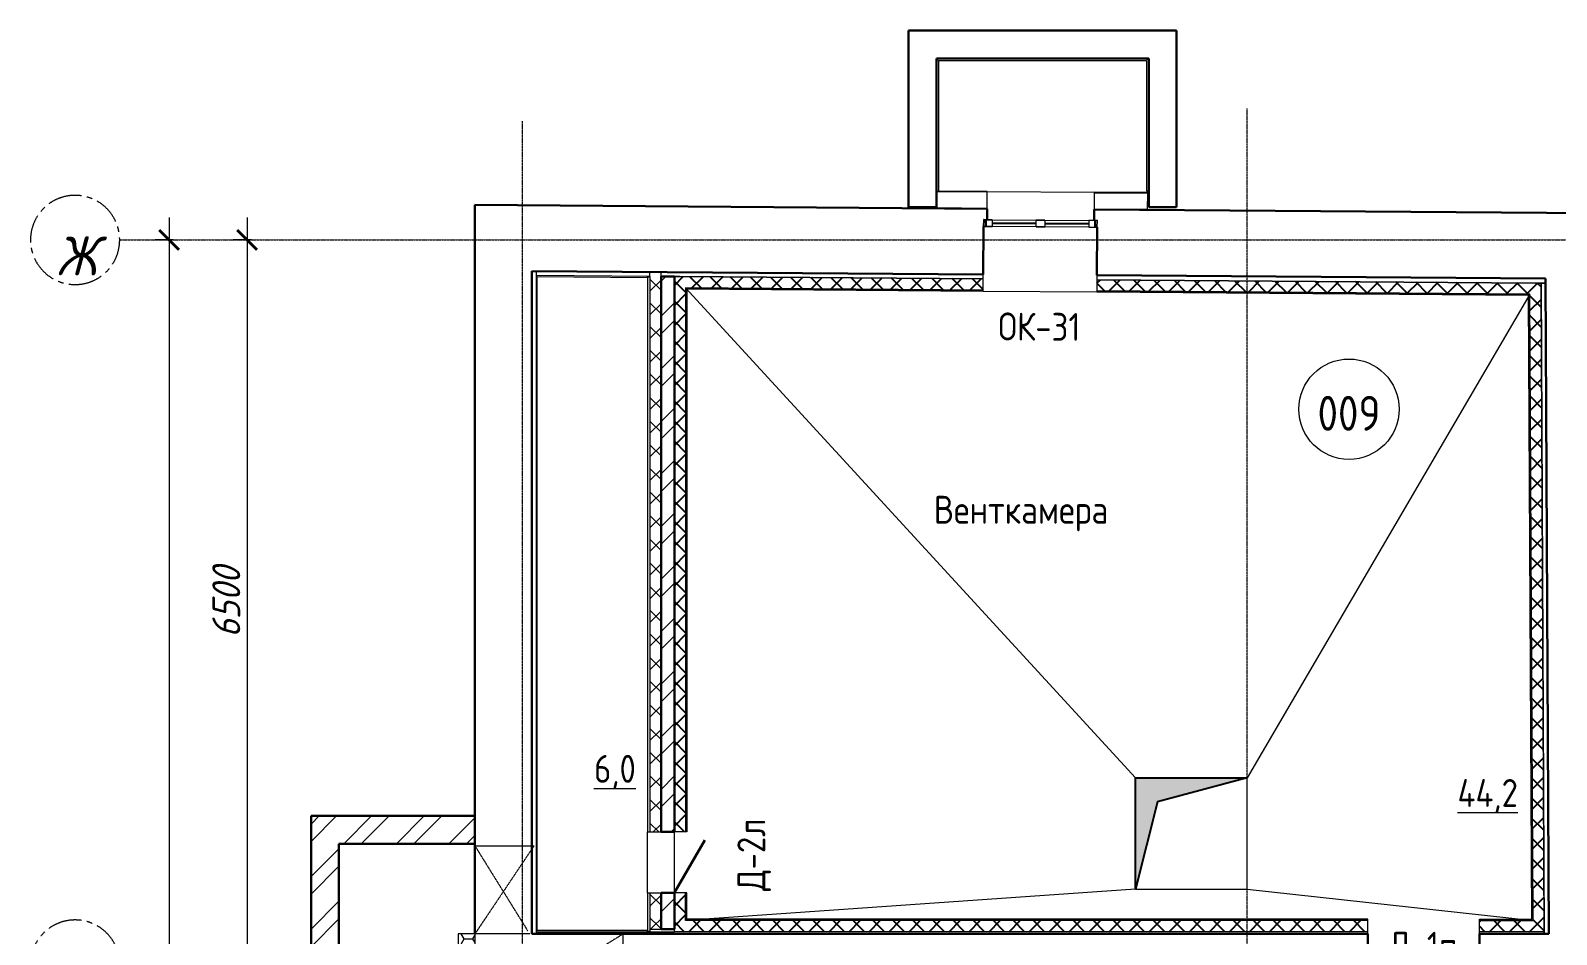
# Model space of a CAD drawing. Header units: millimetres. Extents: x 504091 to 2165846, y 135022 to 442887.
# Drawn here: x 1476816 to 1490507, y 342502 to 350610 of the extents above; entities that cross this region are included whole.
import ezdxf

# ---------------------------------------------------------------- set-up
doc = ezdxf.new("R2010")
doc.units = ezdxf.units.MM
for name, pattern in [('ADSK_Линия сетки', [25, 20, -2.5, 0, -2.5]), ('ADSK_Штриховая_ш3 п1_5', [4.5, 3, -1.5]), ('осеваяX2', [4, 2.5, -0.5, 0.5, -0.5])]:
    doc.linetypes.add(name, pattern=pattern)
doc.layers.get('Defpoints').update_dxf_attribs({"color": 255})
for name, color, linetype, lineweight in [('_ Окна', 7, 'Continuous', 30), ('Аннотация', 7, 'Continuous', 9), ('Двери', 7, 'Continuous', 20), ('Марки дверей', 7, 'Continuous', 20), ('Марки окон', 7, 'Continuous', 20), ('Марки помещений', 7, 'Continuous', 20), ('Окна', 7, 'Continuous', 18), ('Оси', 165, 'осеваяX2', 13), ('Перекрытие', 7, 'Continuous', 18), ('размеры', 7, 'Continuous', 9), ('Стены внутренние', 7, 'Continuous', 18), ('Стены наружные', 7, 'Continuous', 18), ('Стены несущие', 7, 'Continuous', 30), ('Стены отделка', 7, 'Continuous', 30), ('Стены штриховка', 7, 'Continuous', 18), ('Узлы', 7, 'Continuous', 18)]:
    doc.layers.add(name, color=color, linetype=linetype, lineweight=lineweight)
doc.layers.add('Линии', color=7, linetype='Continuous', lineweight=9, true_color=0x00a600)
doc.layers.add('Штриховка', color=252, linetype='Continuous')
doc.styles.add('GOST 2.304_new', font='isocpeur.ttf', dxfattribs={"width": 0.9, "oblique": 15})
doc.styles.add('GOST Common', font='GOST_Common.ttf', dxfattribs={"width": 0.9, "height": 350})
doc.styles.add('GOST Common_2', font='GOST_Common.ttf', dxfattribs={"width": 0.9, "height": 200})
doc.dimstyles.new('SPDS 1_100', dxfattribs={"dimscale": 100, "dimtxt": 2.5, "dimasz": 1.77, "dimexe": 1.25, "dimexo": 0.625, "dimtad": 1, "dimdec": 0, "dimrnd": 0.001, "dimzin": 9, "dimtxsty": 'GOST 2.304_new', "dimblk": 'ARCHTICK', "dimcen": 2.5, "dimdle": 2, "dimclrt": 256, "dimadec": 0, "dimazin": 2, "dimtfac": 0.75, "dimtdec": 0, "dimtmove": 1, "dimatfit": 3, "dimfxl": 0, "dimtolj": 1, "dimlwd": 9, "dimlwe": 9, "dimarcsym": 0})
pattern_1 = [(45, (1487730.53, 305686.97), (-235.7317, 235.7317), []), (45, (1487887.68, 305686.97), (-235.7317, 235.7317), [])]
pattern_2 = [(45, (1487730.53, 305686.97), (-106.066, 106.066), []), (135, (1487730.53, 305686.97), (-106.066, -106.066), [])]

# ---------------------------------------------------------------- blocks, each defined once
blk = doc.blocks.new('окна_rehau_двупольное - 980х1160 _створка и глухое_ ок-31-6126283-План подвала')
at = {"layer": '_ Окна', "lineweight": 18}
for p, q in [((-510, 135), (-510, 195)), ((-510, 195), (-434, 195)), ((-434, 195), (-434, 135)), ((-38, 135), (-38, 195)), ((-38, 195), (38, 195)), ((38, 195), (38, 135)), ((434, 195), (434, 135)), ((510, 195), (434, 195)), ((510, 135), (510, 195)), ((-434, 135), (-510, 135)), ((38, 135), (-38, 135)), ((434, 135), (510, 135))]:
    blk.add_line(p, q, dxfattribs=at)
at = {"layer": '_ Окна'}
for p, q in [((-490, 135), (-490, 195)), ((-434, 165), (-38, 165)), ((38, 165), (434, 165)), ((490, 135), (490, 195))]:
    blk.add_line(p, q, dxfattribs=at)
at = {"layer": 'Окна'}
for p, q in [((-510, 195), (-510, 135)), ((-434, 195), (-510, 195)), ((-434, 195), (-38, 195)), ((38, 195), (-38, 195)), ((38, 195), (434, 195)), ((510, 195), (434, 195)), ((510, 135), (510, 195)), ((-510, 135), (-434, 135)), ((-38, 135), (-434, 135)), ((-38, 135), (38, 135)), ((434, 135), (38, 135)), ((434, 135), (510, 135))]:
    blk.add_line(p, q, dxfattribs=at)
blk = doc.blocks.new('AC_Дверь_Однопольная_Стальная - 545х1245 Л нов Д2л-3111998-План подвала')
at = {"layer": 'Двери', "lineweight": 30}
blk.add_line((272, 60), (-199, 333), dxfattribs=at)
blk = doc.blocks.new('Ось сетки - Круг_Ø8 мм-8258-План подвала')
at = {"layer": 'Оси', "linetype": 'ByBlock', "lineweight": 20}
for start, end in [(360, 180), (180, 360)]:
    blk.add_arc((0, 0), 4, start, end, dxfattribs=at)
blk = doc.blocks.new('_ArchTick')
at = {"color": 0, "linetype": 'ByBlock', "const_width": 0.15}
blk.add_lwpolyline([(-0.5, -0.5), (0.5, 0.5)], dxfattribs=at)
blk = doc.blocks.new('*D518')
at = {"layer": 'Defpoints', "color": 0, "lineweight": 20, "transparency": 16777216}
for p in [(-3071, 45200), (-3171, 2150), (-3071, 2150)]:
    blk.add_point(p, dxfattribs=at)
at = {"layer": 'размеры', "color": 0, "lineweight": 9, "transparency": 16777216}
for p, q in [((-3171, 45400), (-3171, 1950)), ((-3133, 45200), (-3296, 45200)), ((-3133, 2150), (-3296, 2150))]:
    blk.add_line(p, q, dxfattribs=at)
at = {"layer": 'размеры', "color": 0, "lineweight": 9, "transparency": 16777216, "xscale": 177, "yscale": 177, "zscale": 177}
for p, rotation in [((-3171, 45200), 90), ((-3171, 2150), 270)]:
    blk.add_blockref('_ArchTick', p, dxfattribs=dict(at, rotation=rotation))
at = {"layer": 'размеры', "lineweight": 20, "transparency": 16777216, "insert": (-3358, 23675), "char_height": 250, "width": 318.77, "attachment_point": 5, "rotation": 90, "style": 'GOST 2.304_new'}
blk.add_mtext('\\A1;43050', dxfattribs=at)
blk = doc.blocks.new('*D519')
at = {"layer": 'Defpoints', "color": 0, "lineweight": 20, "transparency": 16777216}
for p in [(-2371, 45200), (-2471, 38700), (-2371, 38700)]:
    blk.add_point(p, dxfattribs=at)
at = {"layer": 'размеры', "color": 0, "lineweight": 9, "transparency": 16777216}
for p, q in [((-2471, 45400), (-2471, 38500)), ((-2433, 45200), (-2596, 45200)), ((-2433, 38700), (-2596, 38700))]:
    blk.add_line(p, q, dxfattribs=at)
at = {"layer": 'размеры', "color": 0, "lineweight": 9, "transparency": 16777216, "xscale": 177, "yscale": 177, "zscale": 177}
for p, rotation in [((-2471, 45200), 90), ((-2471, 38700), 270)]:
    blk.add_blockref('_ArchTick', p, dxfattribs=dict(at, rotation=rotation))
at = {"layer": 'размеры', "lineweight": 20, "transparency": 16777216, "insert": (-2658, 41950), "char_height": 250, "width": 248.31, "attachment_point": 5, "rotation": 90, "style": 'GOST 2.304_new'}
blk.add_mtext('\\A1;6500', dxfattribs=at)
blk = doc.blocks.new('оси')
at = {"layer": 'Оси', "linetype": 'ADSK_Линия сетки'}
for p, q in [((6500, -2196.5), (6500, 46378)), ((0, -2196.5), (0, 46265.1)), ((-3614.3, 45200), (62615.4, 45200))]:
    blk.add_line(p, q, dxfattribs=at)
at = {"layer": 'Оси', "lineweight": 20, "xscale": 99.99999999999993, "yscale": 99.99999999999993, "zscale": 99.99999999999993, "rotation": 270}
for p in [(-4014.3, 45200), (-4014.3, 38700)]:
    blk.add_blockref('Ось сетки - Круг_Ø8 мм-8258-План подвала', p, dxfattribs=at)
at = {"layer": 'Оси', "insert": (-3999.8, 45057.1), "char_height": 350, "width": 327.6, "attachment_point": 5, "line_spacing_factor": 1.022766, "style": 'GOST 2.304_new'}
blk.add_mtext('\\pt89.999,180.0015,270.0005,359.9995,449.9985,540.001,630,719.999,810.0015,900.0005,989.9995,1079.9985,1170.001,1260,1349.999,1440.0015,1530.0005,1619.9995,1709.9985,1800.001,1890,1979.999,2070.0015,2160.0005,2249.9995,2339.9985,2430.001,2520,2609.999,2700.0015,2790.0005,2879.9995;Ж', dxfattribs=at)
at = {"layer": 'размеры', "lineweight": 20}
for base, p1, p2, picture, middle in [((-3170.6, 2150), (-3070.6, 45200), (-3070.6, 2150), '*D518', (-3358.1, 23675)), ((-2470.6, 38700), (-2370.6, 45200), (-2370.6, 38700), '*D519', (-2658.1, 41950))]:
    dim = blk.add_linear_dim(base=base, p1=p1, p2=p2, angle=90, dimstyle='SPDS 1_100', dxfattribs=at)
    dim.commit()
    dim.dimension.update_dxf_attribs({"geometry": picture, "text_midpoint": middle})

msp = doc.modelspace()

# ---------------------------------------------------------------- hatches: boundary and pattern name
at = {"layer": 'Стены внутренние', "lineweight": 9}
h = msp.add_hatch(dxfattribs=at)
h.set_pattern_fill('FP_3', color=256, style=0, pattern_type=2)
h.set_pattern_definition(pattern_2)
h.paths.add_polyline_path([(1482472.739, 342549.3994), (1482472.739, 342576.46), (1482372.739, 342576.46), (1482372.739, 342549.3994)])
h.paths.add_polyline_path([(1482372.739, 344323.7849), (1482472.739, 344323.7849), (1482472.739, 348444.4156), (1482372.739, 348444.4156), (1482372.739, 345676.53)])
h = msp.add_hatch(dxfattribs=at)
h.set_pattern_fill('FP_2', color=256, style=0, pattern_type=2)
h.set_pattern_definition(pattern_1)
h.paths.add_polyline_path([(1482472.739, 342549.3994), (1482592.739, 342549.3994), (1482592.739, 342576.46), (1482472.739, 342576.46)])
h.paths.add_polyline_path([(1482472.739, 344323.7849), (1482592.739, 344323.7849), (1482592.739, 348403.5159), (1482472.739, 348404.4145), (1482472.739, 345975.5496)])
h = msp.add_hatch(dxfattribs=at)
h.set_pattern_fill('FP_3', color=256, style=0, pattern_type=2)
h.set_pattern_definition(pattern_2)
h.paths.add_polyline_path([(1482472.739, 342576.46), (1482472.739, 342876.8994), (1482372.739, 342876.8994), (1482372.739, 342576.46)])
h.paths.add_polyline_path([(1482472.739, 343421.8994), (1482472.739, 344323.7849), (1482372.739, 344323.7849), (1482372.739, 343421.8994)])
h = msp.add_hatch(dxfattribs=at)
h.set_pattern_fill('FP_2', color=256, style=0, pattern_type=2)
h.set_pattern_definition(pattern_1)
h.paths.add_polyline_path([(1482514.5392, 342576.46), (1482592.739, 342576.46), (1482592.739, 342876.8994), (1482472.739, 342876.8994), (1482472.739, 342576.46)])
h.paths.add_polyline_path([(1482592.739, 343421.8994), (1482592.739, 344323.7849), (1482472.739, 344323.7849), (1482472.739, 343421.8994)])
h = msp.add_hatch(dxfattribs=at)
h.set_pattern_fill('FP_2', color=256, style=0, pattern_type=2)
h.set_pattern_definition(pattern_1)
h.paths.add_polyline_path([(1479582.334, 343314.7945), (1480802.739, 343314.7945), (1480802.739, 343564.7945), (1479332.334, 343564.7945), (1479332.334, 343314.7945), (1479513.8191, 343314.7945)])
h = msp.add_hatch(dxfattribs=at)
h.set_pattern_fill('FP_2', color=256, style=0, pattern_type=2)
h.set_pattern_definition(pattern_1)
h.paths.add_polyline_path([(1479582.334, 341464.8793), (1479582.334, 343314.7945), (1479332.334, 343314.7945), (1479332.334, 341464.8793), (1479513.8191, 341464.8793)])
at = {"layer": 'Стены наружные', "true_color": 0x6b6b6b}
h = msp.add_hatch(color=251, dxfattribs=at)
h.paths.add_polyline_path([(1486839.4429, 349151.6651), (1486838.319, 349156.6737), (1486359.3165, 349160.2633), (1486359.3165, 349155.2635), (1486838.319, 349151.6735)])
h.paths.add_polyline_path([(1485398.306, 349162.4651), (1485398.181, 349167.4661), (1484963.9921, 349170.4999), (1484963.9921, 349165.8697), (1484963.9921, 349165.7198), (1485398.181, 349162.4674)])
at = {"layer": 'Узлы', "lineweight": 9}
h = msp.add_hatch(dxfattribs=at)
h.set_pattern_fill('FP_10', color=256, style=0, pattern_type=2)
h.set_pattern_definition([(0, (1487730.53, 305686.97), (119.062, 68.741), [79.375, -158.75]), (120, (1487730.53, 305686.97), (-119.06245, 68.74022), [79.375, -158.75]), (60, (1487730.53, 305686.97), (-0.00045, 137.48122), [0, -158.75, 79.375, 0])])
h.paths.add_polyline_path([(1480802.739, 341464.8793), (1480812.263, 341464.8793), (1480802.739, 342506.9222), (1480653.7866, 342506.9222), (1480662.258, 341464.8793)])
at = {"layer": 'Штриховка'}
h = msp.add_hatch(dxfattribs=at)
h.set_pattern_fill('ANSI37', color=256, scale=40)
h.set_pattern_definition([(45, (1487730.53, 305686.97), (-89.80256, 89.80256), []), (135, (1487730.53, 305686.97), (-89.80256, -89.80256), [])])
h.paths.add_polyline_path([(1482692.739, 348302.7632), (1485362.7074, 348282.7389), (1485363.4574, 348382.7347), (1485362.4574, 348382.7422), (1482592.739, 348403.5145), (1482592.739, 343421.8994), (1482692.739, 343421.8994)])
h.paths.add_polyline_path([(1490367.7289, 348345.2037), (1490317.727, 348345.5787), (1486383.4287, 348375.0852), (1486382.6787, 348275.0894), (1490268.2327, 348245.9485), (1490296.7936, 342626.9222), (1489814.5267, 342626.9222), (1489814.5267, 342526.9222), (1489815.5267, 342526.9222), (1490397.3026, 342526.9222)])
h.paths.add_polyline_path([(1488814.5267, 342626.9222), (1482692.739, 342626.9222), (1482692.739, 342876.8994), (1482592.739, 342876.8994), (1482592.739, 342526.9222), (1482642.739, 342526.9222), (1488814.5267, 342526.9222)])
h = msp.add_hatch(color=256, dxfattribs=at)
h.dxf.hatch_style = 1
h.paths.add_polyline_path([(1486730.092, 342906.9202), (1486730.092, 343906.9202), (1487730.092, 343906.9202), (1486927.5865, 343691.8895)])

# ---------------------------------------------------------------- linework, layer by layer
at = {"layer": 'Линии', "color": 7, "linetype": 'ADSK_Штриховая_ш3 п1_5'}
for p, q in [((1480802.739, 342506.9222), (1480802.739, 343296.9222)), ((1480802.739, 343296.9222), (1481332.739, 343296.9222)), ((1481332.739, 343296.9222), (1480802.739, 342506.9222)), ((1480802.739, 343296.9222), (1481277.8128, 342532.5238)), ((1481296.2693, 342506.9222), (1480802.739, 342506.9222)), ((1482133.3339, 342506.9222), (1481312.739, 341996.9222)), ((1482133.3339, 341998.676), (1482133.3339, 342506.9222))]:
    msp.add_line(p, q, dxfattribs=at)
at = {"layer": 'Линии', "color": 7}
for p, q in [((1480653.7866, 342506.9222), (1480662.258, 341464.8793)), ((1480803.7916, 342506.9222), (1480653.7866, 342506.9222)), ((1480812.263, 341464.8793), (1480803.7916, 342506.9222))]:
    msp.add_line(p, q, dxfattribs=at)
msp.add_circle((1488645.2601, 347213.6722), 450, dxfattribs=at)
at = {"layer": 'Перекрытие'}
for p, q in [((1482692.739, 348302.7632), (1486730.092, 343906.9202)), ((1490268.2327, 348245.9485), (1487730.092, 343906.9202)), ((1487730.092, 343906.9202), (1486730.092, 343906.9202)), ((1486730.092, 343906.9202), (1486730.092, 342906.9202)), ((1487730.092, 342906.9202), (1487730.092, 343906.9202)), ((1482352.739, 342876.8994), (1482352.739, 343421.8994)), ((1482592.739, 342876.8994), (1482592.739, 343421.8994)), ((1486730.092, 342906.9202), (1482692.739, 342626.9222)), ((1486730.092, 342906.9202), (1487730.092, 342906.9202)), ((1487730.092, 342906.9202), (1490296.7936, 342626.9222))]:
    msp.add_line(p, q, dxfattribs=at)
at = {"layer": 'Стены наружные'}
for p, q in [((1485399.306, 349162.4576), (1485399.3435, 349167.4574)), ((1485399.3435, 349167.4574), (1486359.3165, 349160.2633))]:
    msp.add_line(p, q, dxfattribs=at)
at = {"layer": 'Стены несущие'}
for p, q in [((1484693.9921, 350610.4453), (1484693.9921, 349025.4453)), ((1487098.5016, 350610.4453), (1484693.9921, 350610.4453)), ((1487098.5016, 349025.4453), (1487098.5016, 350610.4453)), ((1484943.9921, 350360.4453), (1486848.5016, 350360.4453)), ((1484943.9921, 350360.4453), (1484943.9921, 349025.4453)), ((1486848.5016, 350360.4453), (1486848.5016, 349025.4453)), ((1480802.739, 349046.9569), (1480802.739, 342506.9222)), ((1485398.1813, 349012.492), (1480802.739, 349046.9569)), ((1484693.9921, 349025.4453), (1484943.9921, 349025.4453)), ((1484943.9921, 349015.8655), (1485397.1811, 349012.4693)), ((1485397.4313, 348912.4948), (1485398.1813, 349012.492)), ((1486358.1543, 349005.2924), (1486357.4043, 348905.2952)), ((1486358.1541, 349005.2677), (1486838.3189, 349001.6693)), ((1490974.5576, 348970.6704), (1486358.1543, 349005.2924)), ((1486848.5016, 349025.4453), (1487098.5016, 349025.4453)), ((1485363.7574, 348422.7336), (1485366.9797, 348852.3859)), ((1485367.4322, 348912.7198), (1485366.4322, 348912.7273)), ((1486386.9535, 348845.0719), (1486383.7287, 348415.084)), ((1481312.739, 348453.1154), (1481312.739, 342506.9222)), ((1481312.739, 348453.1154), (1485363.7574, 348422.7336)), ((1482472.739, 348404.4145), (1482592.739, 348404.4145)), ((1482472.739, 348404.4145), (1482472.739, 343421.8994)), ((1482592.739, 348404.4145), (1482592.739, 343421.8994)), ((1486383.7287, 348415.084), (1486383.7287, 348415.084)), ((1486383.7287, 348415.084), (1490407.5276, 348384.9064)), ((1490407.5276, 348384.9064), (1490437.4047, 342506.9222)), ((1480802.739, 343564.7945), (1479332.334, 343564.7945)), ((1479332.334, 343564.7945), (1479332.334, 341214.8793)), ((1482472.739, 343421.8994), (1482592.739, 343421.8994)), ((1479582.334, 343314.7945), (1480802.739, 343314.7945)), ((1479582.334, 341464.8793), (1479582.334, 343314.7945)), ((1482472.739, 342876.8994), (1482592.739, 342876.8994)), ((1482472.739, 342876.8994), (1482472.739, 342549.3994)), ((1482592.739, 342549.3994), (1482592.739, 342876.8994)), ((1482472.739, 342549.3994), (1482592.739, 342549.3994)), ((1481312.739, 342506.9222), (1488814.5267, 342506.9222)), ((1488814.5267, 341996.9222), (1488814.5267, 342506.9222)), ((1489814.5267, 342506.9222), (1490437.4047, 342506.9222)), ((1489814.5267, 342506.9222), (1489814.5267, 341996.9222))]:
    msp.add_line(p, q, dxfattribs=at)
at = {"layer": 'Стены отделка', "lineweight": 9}
for p, q in [((1484954.2557, 350360.4453), (1484954.2557, 350340.4453)), ((1486828.5016, 350350.4453), (1486828.5016, 350360.4453)), ((1486848.5016, 350350.4453), (1486828.5016, 350350.4453)), ((1484954.2557, 350340.4453), (1484943.9921, 350340.4453)), ((1484963.9921, 349165.8697), (1484963.9921, 350340.4453)), ((1484963.9921, 350340.4453), (1486828.5016, 350340.4453)), ((1486828.5016, 350340.4453), (1486828.5016, 349171.7477)), ((1485399.3435, 349167.4574), (1484943.9921, 349170.8699)), ((1484943.9921, 349165.8697), (1484963.9921, 349165.8697)), ((1485398.181, 349012.4618), (1485399.306, 349162.4576)), ((1485399.306, 349162.4576), (1485398.306, 349162.4651)), ((1485398.306, 349162.4651), (1485399.306, 349162.4576)), ((1485399.306, 349162.4576), (1485399.3435, 349167.4574)), ((1486359.279, 349155.2635), (1486358.1541, 349005.2677)), ((1486359.3165, 349160.2633), (1486359.279, 349155.2635)), ((1486839.4804, 349156.665), (1486359.3165, 349160.2633)), ((1486828.5016, 349171.7477), (1486848.5016, 349171.5978)), ((1486838.3189, 349001.6693), (1486839.4804, 349156.665)), ((1484943.9921, 349025.4453), (1484943.9921, 349015.8655)), ((1485397.1811, 349012.4693), (1485398.181, 349012.4618)), ((1481352.739, 348452.5537), (1481312.739, 348452.5537)), ((1481353.039, 348452.8132), (1481352.739, 348412.8143)), ((1481352.739, 348452.5537), (1481352.739, 342506.9222)), ((1482372.739, 348405.1645), (1481352.739, 348412.8143)), ((1481362.739, 342536.9222), (1481362.739, 348402.739)), ((1481362.739, 348402.739), (1482352.739, 348395.3142)), ((1482352.739, 348399.8644), (1482352.739, 348405.3145)), ((1482352.739, 348399.8644), (1482372.739, 348399.8644)), ((1482352.739, 348395.3142), (1482352.739, 343421.8994)), ((1482372.739, 348405.1645), (1482372.739, 343421.8994)), ((1482472.739, 348404.4145), (1482642.739, 348403.1395)), ((1482642.739, 348403.141), (1482592.739, 348403.5159)), ((1485363.4574, 348382.7361), (1485362.4574, 348382.7436)), ((1485362.4574, 348382.7422), (1485363.4574, 348382.7347)), ((1485362.6174, 348270.7393), (1485363.4574, 348382.7361)), ((1485363.4574, 348382.7347), (1485363.7574, 348422.7336)), ((1486383.4287, 348375.0866), (1486382.5888, 348263.0897)), ((1486383.7287, 348415.084), (1486383.4287, 348375.0852)), ((1490367.7295, 348345.2051), (1490317.727, 348345.5801)), ((1490317.727, 348345.5787), (1490407.7309, 348344.9037)), ((1490397.3032, 342526.9222), (1490367.7295, 348345.2051)), ((1490407.7292, 348345.2394), (1490367.7297, 348345.0361)), ((1490367.7297, 348345.0361), (1490397.4044, 342506.8797)), ((1490437.4039, 342507.083), (1490407.7292, 348345.2394)), ((1482352.739, 343421.8994), (1482472.739, 343421.8994)), ((1482704.739, 343421.8994), (1482592.739, 343421.8994)), ((1482352.739, 342876.8994), (1482352.739, 342536.9222)), ((1482352.739, 342876.8994), (1482472.739, 342876.8994)), ((1482372.739, 342876.8994), (1482372.739, 342531.9222)), ((1482704.739, 342876.8994), (1482592.739, 342876.8994)), ((1482372.739, 342549.3994), (1482472.739, 342549.3994)), ((1482592.739, 342526.9222), (1482592.739, 342549.3994)), ((1488814.5267, 342506.9222), (1488814.5267, 342638.9222)), ((1489814.5267, 342506.9222), (1489814.5267, 342638.9222)), ((1481352.739, 342526.9222), (1482592.739, 342526.9222)), ((1482352.739, 342536.9222), (1481362.739, 342536.9222)), ((1482352.739, 342531.9222), (1482372.739, 342531.9222)), ((1482352.739, 342526.9222), (1482352.739, 342531.9222)), ((1482642.739, 342526.9222), (1482592.739, 342526.9222)), ((1489814.5267, 342526.9222), (1489815.5267, 342526.9222)), ((1490397.4042, 342506.9222), (1490397.4042, 342526.9222)), ((1490397.4044, 342506.8797), (1490437.4039, 342507.083))]:
    msp.add_line(p, q, dxfattribs=at)
for points in [[(1485362.7074, 348282.7389), (1485362.7074, 348282.7389), (1482692.739, 348302.7632), (1482692.739, 343421.8994)], [(1485362.6324, 348272.7392), (1485362.6324, 348272.7392), (1482702.739, 348292.6879), (1482702.739, 343421.8994)], [(1489814.5267, 342638.9222), (1490284.7325, 342638.9222), (1490256.2931, 348234.0377), (1486382.5888, 348263.0897), (1485362.6174, 348270.7393), (1482704.739, 348290.6728), (1482704.739, 343421.8994)], [(1489814.5267, 342636.9222), (1490286.7427, 342636.9222), (1490258.2831, 348236.0229), (1486382.6038, 348265.0897)], [(1489814.5267, 342626.9222), (1490296.7936, 342626.9222), (1490268.2327, 348245.9485), (1486382.6787, 348275.0894)], [(1488814.5267, 342626.9222), (1482692.739, 342626.9222), (1482692.739, 342876.8994)], [(1488814.5267, 342636.9222), (1482702.739, 342636.9222), (1482702.739, 342876.8994)], [(1488814.5267, 342638.9222), (1482704.739, 342638.9222), (1482704.739, 342876.8994)]]:
    msp.add_lwpolyline(points, dxfattribs=at)
at = {"layer": 'Стены штриховка'}
for p, q in [((1485398.306, 349162.4651), (1484943.9921, 349165.8697)), ((1484943.9921, 349165.8697), (1485398.306, 349162.4651)), ((1486839.4429, 349151.6651), (1486359.279, 349155.2635)), ((1486359.279, 349155.2635), (1486839.4429, 349151.6651)), ((1482372.739, 348405.1645), (1482372.739, 348445.1656)), ((1482472.739, 348404.4145), (1482472.739, 348444.4156)), ((1482352.739, 348395.3142), (1482352.739, 348399.8644)), ((1485362.4574, 348382.7436), (1482642.739, 348403.141)), ((1482642.739, 348403.1395), (1485362.4574, 348382.7422)), ((1490317.727, 348345.5801), (1486383.4287, 348375.0866)), ((1486383.4287, 348375.0852), (1490317.727, 348345.5787)), ((1482352.739, 342531.9222), (1482352.739, 342536.9222)), ((1488814.5267, 342526.9222), (1482642.739, 342526.9222)), ((1490397.4042, 342526.9222), (1489815.5267, 342526.9222))]:
    msp.add_line(p, q, dxfattribs=at)
at = {"layer": 'Штриховка'}
msp.add_lwpolyline([(1486730.092, 342906.9202), (1486730.092, 343906.9202), (1487730.092, 343906.9202), (1486927.5865, 343691.8895)], close=True, dxfattribs=at)

# ---------------------------------------------------------------- block references
at = {"layer": 'Двери', "color": 8, "true_color": 0x7f7f7f, "rotation": 270}
msp.add_blockref('AC_Дверь_Однопольная_Стальная - 545х1245 Л нов Д2л-3111998-План подвала', (1482532.739, 343149.3994), dxfattribs=at)
at = {"layer": 'Окна', "rotation": 359.5703015834931}
msp.add_blockref('окна_rehau_двупольное - 980х1160 _створка и глухое_ ок-31-6126283-План подвала', (1485875.9554, 348713.9005), dxfattribs=at)
at = {"layer": 'Штриховка'}
msp.add_blockref('оси', (1481230.092, 303531.9719), dxfattribs=at)

# ---------------------------------------------------------------- texts
at = {"layer": 'Аннотация', "lineweight": 9, "insert": (1488645.2601, 347176.7241), "char_height": 312.5, "width": 520.211119, "attachment_point": 5, "line_spacing_factor": 1.022766, "style": 'GOST Common'}
msp.add_mtext('009', dxfattribs=at)
at = {"layer": 'Марки дверей', "lineweight": 9, "insert": (1483308.8407, 343216.9122), "char_height": 250, "width": 690.3, "attachment_point": 5, "rotation": 90, "line_spacing_factor": 1.022766, "style": 'GOST Common_2'}
msp.add_mtext('\\pt450,900,1350,1800,2250,2700,3150,3600,4050,4500,4950,5400,5850,6300,6750,7200,7650,8100,8550,9000,9450,9900,10350,10800,11250,11700,12150,12600,13050,13500,13950,14400;Д-2л', dxfattribs=at)
at = {"layer": 'Марки дверей', "lineweight": 9, "insert": (1489310.9193, 342375.2264), "char_height": 250, "width": 643.5, "attachment_point": 5, "line_spacing_factor": 1.022766, "style": 'GOST Common_2'}
msp.add_mtext('\\pt450,900,1350,1800,2250,2700,3150,3600,4050,4500,4950,5400,5850,6300,6750,7200,7650,8100,8550,9000,9450,9900,10350,10800,11250,11700,12150,12600,13050,13500,13950,14400;Д-1п', dxfattribs=at)
at = {"layer": 'Марки окон', "lineweight": 9, "insert": (1485866.6447, 347953.4565), "char_height": 250, "width": 797.4, "attachment_point": 5, "rotation": 359.57030158, "line_spacing_factor": 1.022766, "style": 'GOST Common_2'}
msp.add_mtext('\\pt450,900,1350,1800,2250,2700,3150,3600,4050,4500,4950,5400,5850,6300,6750,7200,7650,8100,8550,9000,9450,9900,10350,10800,11250,11700,12150,12600,13050,13500,13950,14400;ОК-31', dxfattribs=at)
at = {"layer": 'Марки помещений', "lineweight": 9, "char_height": 250, "attachment_point": 5, "line_spacing_factor": 1.022766, "style": 'GOST Common_2'}
for s, insert, width in [('\\pt450,900,1350,1800,2250,2700,3150,3600,4050,4500,4950,5400,5850,6300,6750,7200,7650,8100,8550,9000,9450,9900,10350,10800,11250,11700,12150,12600,13050,13500,13950,14400;Венткамера', (1485703.055, 346277.6474), 1732.5), ('\\pt450,900,1350,1800,2250,2700,3150,3600,4050,4500,4950,5400,5850,6300,6750,7200,7650,8100,8550,9000,9450,9900,10350,10800,11250,11700,12150,12600,13050,13500,13950,14400;{\\L6,0}', (1482059.097, 343958.4309), 405), ('\\pt450,900,1350,1800,2250,2700,3150,3600,4050,4500,4950,5400,5850,6300,6750,7200,7650,8100,8550,9000,9450,9900,10350,10800,11250,11700,12150,12600,13050,13500,13950,14400;{\\L44,2}', (1489889.8187, 343742.0233), 601.2)]:
    msp.add_mtext(s, dxfattribs=dict(at, insert=insert, width=width))

doc.saveas('drawing.dxf')
